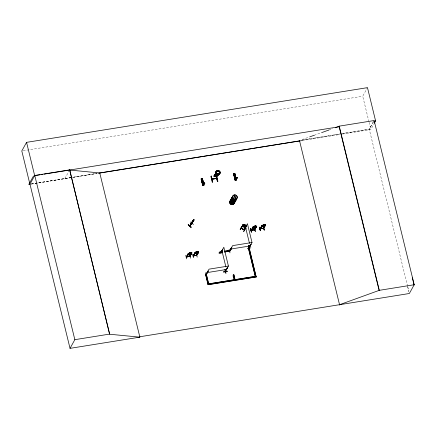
<?xml version="1.0" encoding="UTF-8"?>
<svg xmlns="http://www.w3.org/2000/svg" width="436" height="436" viewBox="0 0 436 436"><rect width="100%" height="100%" fill="white"/><g stroke="black" fill="none" stroke-linecap="round" stroke-linejoin="round"><path stroke-width="0.33" stroke-dasharray="2.18 1.64" d="M64.822 178.635L69.58 170.045M368.932 121.693L362.719 96.236L367.483 87.647M373.33 121.797L369.238 129.176L342.407 133.536M407.567 286.25L369.276 129.312L374.137 120.543M342.592 134.059L370.84 129.53L374.017 123.802M302.039 139.602L309.064 137.095M314.176 135.274L321.844 132.544M328.875 130.037L332.706 128.674M31.338 184.079L97.075 173.397L72.24 177.381M341.737 133.645L302.164 140.076L339.748 134.054M23.146 150.731L362.719 96.236M342.429 133.623L369.276 129.312M31.305 183.948L71.569 177.485M31.267 184.019L97.103 173.452M302.241 140.534L339.906 134.49M236.018 197.911A2.371 2.185 29 0 0 234.039 196.609L235.184 197.045L236.023 197.949M234.007 196.636L235.178 197.05M234.116 197.672L234.677 197.949A2.371 2.185 29 0 0 233.505 197.568L234.699 197.911A2.365 2.18 29 0 0 233.538 197.513M369.09 122.347L370.84 129.53M407.731 286.91L408.859 291.526M407.644 286.354L408.875 291.553M233.979 196.685A2.403 2.218 29 0 1 235.99 198.004M235.631 196.227A2.371 2.185 29 0 1 236.099 196.625M235.674 196.145A2.403 2.218 29 0 1 236.154 196.554M233.947 196.772A2.371 2.185 29 0 1 235.93 198.069M236.187 196.5L235.707 196.096A2.371 2.185 29 0 1 236.187 196.467"/><path stroke-width="0.65" d="M193.649 220.518L191.415 223.101M215.967 173.773L215.973 171.828M215.896 173.828C214.812 172.024 216.834 170.438 218.403 171.076L219.357 171.691L219.891 172.656L219.602 174.209L218.376 174.945L219.346 174.046L219.602 172.651M215.962 171.888L217.275 171.059M219.749 173.686L218.098 174.171M250.858 247.801L247.261 248.547M216.757 178.095L211.956 178.853L212 179.332M216.785 178.564L216.697 178.259L211.901 178.94L211.967 179.289L216.828 178.373L211.972 178.891M235.151 176.193L234.781 176.444M234.241 195.317L234.584 195.208M234.437 195.393L234.355 195.47M234.977 198.963L235.069 198.554M235.227 199.029L235.102 198.636M203.258 183.611L203.563 183.191L202.429 178.673L201.192 178.913L202.468 178.722M204.844 183.224L204.816 183.098M237.239 178.024L236.961 177.79L237.255 177.953M216.834 178.477L216.768 178.128L211.956 178.853M191.982 223.417L191.726 223.346M215.978 173.702L217.351 174.667M220.752 252.76L220.976 253.082L222.567 250.16M220.889 252.962L220.834 252.624M220.992 253.071L222.796 249.294L220.883 252.907M220.921 252.978L220.948 252.564M225.494 271.535L228.415 266.047L223.826 247.223L220.736 252.793M225.559 271.41L225.14 271.508M244.351 229.178L244.574 229.549L245.168 227.968M244.422 229.053L244.465 229.38M246.345 226.099L246.389 225.761L244.443 229.538L244.585 229.102M248.874 247.719L249.114 247.604M186.254 256.984L189.982 256.373M189.507 256.57L191.747 252.951L191.453 253.125C187.671 259.3 190.439 256.477 191.922 252.782L188.363 253.436L186.33 257.131L188.194 253.539L188.554 253.61L186.619 257.087C186.701 256.924 190.957 256.281 189.616 256.292M198.266 252.035L198.56 251.855L196.478 255.376M196.358 255.229L193.137 255.861L196.723 255.169M206.413 274.495L205.983 274.418L206.326 274.647M224.96 271.508L226.289 269.17M217.335 175.888C220.24 174.591 209.967 178.776 215.253 174.215C214.904 176.825 211.852 177.196 217.662 175.79M254.401 229.968L254.722 229.636M203.34 183.6L202.893 184.673L203.716 184.597L204.762 183.251M202.909 184.722L203.247 183.561M237.042 178.133L236.11 179.398L235.293 179.474L235.734 178.4M235.304 179.523C234.846 178.793 236.775 177.338 235.625 178.286M215.902 173.713L217.335 174.792L219.204 174.596L220.485 172.721L219.809 171.065L218.093 170.291L216.381 170.787L215.689 172.198L216.398 173.67L218.12 174.16M235.097 176.346L235.118 176.062M235.56 198.86L235.287 199.034M216.583 173.599L215.934 172.264L216.567 170.999L218.093 170.569L219.602 171.261M193.252 255.91L193.524 255.681L193.431 255.976M196.723 255.409L193.099 256.014L195.165 252.302C204.261 247.468 191.84 261.949 198.734 251.692L197.633 251.785M206.299 274.636L206.299 274.348L205.956 274.702L209.04 269.154L228.415 266.047M229.93 250.831C228.742 251.883 232.677 248.471 231.451 247.588L229.554 251.169L232.639 245.621L252.013 242.514L247.425 223.695L244.514 229.227M229.963 250.983L229.576 250.983M225.031 271.475L225.461 271.437M225.069 271.377L225.385 271.29M189.627 225.843C192.668 223.03 197.59 214.648 190.952 224.028M192.047 223.259L189.698 225.995L191.802 222.235M217.362 175.719L217.439 175.877M254.477 226.453L254.7 225.995L255.856 225.864L254.7 225.995L253.398 227.488L253.806 227.734L255.703 227.118L256.139 226.328L255.621 226.284L255.894 225.804L255.61 226.246L256.777 226.224L253.202 226.796C251.681 229.576 251.452 230.976 251.12 230.29M254.717 229.876L254.428 229.663M254.771 229.783L251.125 230.306M262.134 225.363L261.638 226.862L264.439 226.409L265.709 224.791L262.134 225.363L260.02 229.025L260.352 229.014L262.287 225.532L261.927 225.461L260.052 228.856M263.72 228.317L260.058 228.873M374.333 123.23L375.603 120.936L367.483 87.647L26.563 142.354L21.8 150.943L29.926 184.237L34.776 175.485L69.673 169.882L109.649 334.238L139.82 337.153L139.733 336.766L409.339 293.504L414.2 284.735L374.137 120.543L339.235 126.146L335.262 127.759M33.49 175.981L28.771 184.499L29.997 184.297M109.485 333.578L69.673 169.882M69.58 170.045L99.757 172.961L139.869 337.148L70.027 348.353L74.839 339.677L34.776 175.485M201.361 179.539L202.571 179.349M201.481 179.943L202.691 179.752M201.623 180.618L202.833 180.428M201.917 181.845L203.149 181.616M203.503 185L203.176 185.109M202.059 178.782L203.645 185.153C204.593 185.087 203.323 183.425 203.89 185.055L202.865 185.218M203.89 184.275L202.68 184.466M204.577 183.038L204.675 182.597M203.547 185.049L203.688 184.799L203.318 184.859M215.253 174.215L214.054 176.493L214.463 176.351M214.392 176.313L215.58 174.166M193.415 224.491L190.516 222.028M191.524 222.447C192.325 221.543 188.957 226.873 189.894 225.521M217.673 175.942L218.812 173.648L217.368 175.981M189.758 225.952L191.731 222.207M218.812 173.648L217.58 175.779L214.479 176.215M191.965 223.128L191.742 223.635L193.611 219.94L191.775 222.616L193.126 221.194L192.559 222.207L191.295 223.668L193.235 220.927M191.186 223.913L193.05 221.265M191.535 223.303L192.674 221.701M192.592 221.39L192.156 222.18L192.859 221.363M192.99 220.752L192.619 221.237M191.742 223.635L193.878 219.929M191.153 227.08L188.21 224.693L191.088 227.178M188.526 253.485L186.619 257.071L186.728 256.793M190.777 252.896L191.29 252.94L190.074 254.166L188.554 254.123L189.889 252.629L191.05 252.417L190.815 252.836M233.614 173.664L235.151 180.068L233.598 173.697L234.884 173.517L236.437 179.888L236.018 179.959L236.432 179.894L234.824 173.474L233.614 173.664L235.069 180.117M188.728 254.782L189.9 252.667M185.801 255.278L186.532 258.831M233.772 174.313L234.982 174.117M233.876 174.743L235.075 174.58M189.84 254.591L191.05 252.417M234.018 175.419L235.249 175.196M191.927 252.826L189.829 256.373M234.334 176.613L235.527 176.449M192.641 254.188L193.524 257.714M236.165 177.97L236.595 177.457M193.175 256.019L195.175 252.34M195.366 252.515C195.442 250.951 191.491 260.319 194.701 253.539M235.713 179.659L235.587 179.97L236.083 179.599L235.947 179.85M236.971 177.839L237.135 177.485M195.541 253.687L196.701 251.534L197.868 251.359L196.669 251.528M196.265 253.583L197.208 257.093M196.652 253.496L197.862 251.321M197.917 252.482L196.402 255.48M205.525 272.789L206.381 276.326M205.623 274.609L206.386 274.386L208.626 283.907L206.326 274.495L205.623 274.609L208.086 284.703L256.172 276.985L249.179 247.964L248.411 248.188L255.3 276.413L208.588 283.912M207.852 271.121L205.912 274.56L206.299 274.478L208.179 271.067M206.277 274.669L208.212 271.187M222.529 251.528L219.886 252.052L220.049 252.738L222.633 252.319L219.003 253.005L222.671 252.33M220.049 252.738L219.946 251.943M207.918 284.016L256.008 276.304M208.086 284.703L205.683 274.5M241.664 226.507L240.154 229.674L243.07 224.535L246.318 226.404L246.024 225.984M229.118 249.256L229.963 252.853M241.468 228.17L240.994 228.241M243.108 224.556L242.563 226.306M245.087 227.739L242.547 226.273L245.092 227.723L245.719 227.478L245.076 227.696M229.57 250.493L224.464 251.218M229.63 250.389L229.739 251.18L224.573 252.008M231.778 247.534L229.908 250.962M244.231 225.02L244.482 224.562L245.572 225.167L245.337 225.586M244.509 224.595L244.258 225.052L243.631 224.894L243.195 225.679L243.555 226.322L245.305 226.845L245.746 226.061L245.277 225.614L245.528 225.161M242.601 229.429L246.187 228.677M244.144 229.603C243.446 230.197 244.667 229.134 244.264 230.017L241.032 228.251M243.969 229.865L245.926 226.306L246.226 226.475M246.046 225.979L246.345 226.344L244.247 230.023M245.174 228.448L243.664 231.62L245.228 228.464M245.686 227.538L246.345 226.344M223.668 272.08L227.281 271.23L223.657 271.846M224.992 269.666L226.012 273.225M227.232 268.009L225.069 271.633M225.821 273.263L224.976 269.666M250.46 228.655L251.501 232.165L250.438 228.666M251.419 230.442L253.354 226.965L253 226.894L251.087 230.459L254.602 229.728M251.441 230.415L253.011 227.418M254.902 226.077L255.616 225.962M254.275 228.05L255.338 231.549L254.471 228.012M254.286 229.821L255.91 226.949M254.313 229.941L256.553 226.328L256.259 226.502M254.651 229.761L256.553 226.328M256.766 226.186L254.7 229.908M248.961 247.91C246.934 239.882 250.782 254.526 249.136 248.596M259.371 227.232L260.434 230.731L259.376 227.227M233.2 274.974C236.835 285.934 231.222 274.74 233.903 274.86L234.993 279.672L233.903 274.86M249.888 245.637L248.602 248.117L250.825 244.476L248.923 248.079M248.88 247.904L250.902 244.264L249.12 248.073L256.172 276.985M248.961 248.073L252.013 242.514M260.139 228.905L263.649 228.202M260.352 229.014L260.472 228.867M262.259 225.412L260.341 228.835M263.666 224.567L262.33 226.055L263.851 226.12L265.072 224.894L264.554 224.851C265.976 223.586 261.573 225.232 264.832 224.409M260.254 230.753L259.605 227.134M263.835 224.644L264.548 224.529M263.202 226.616L264.265 230.11L263.404 226.578M263.262 226.6L264.265 230.115M263.246 228.508L265.486 224.894L263.29 228.535L263.355 228.23M263.704 228.35L265.486 224.894M255.3 276.413L248.471 248.079M339.546 304.704L379.304 290.332L339.235 126.146M211.193 176.182L212.648 182.112L211.307 176.068L210.822 176.269L212.245 182.177L212.648 182.112L211.291 176.073M216.572 176.03L217.837 181.283L217.433 181.349L216.109 175.305L217.526 181.207M219.597 171.255L220.196 172.716L219.025 174.416L217.335 174.607M220.196 172.716L219.074 174.444M191.153 223.543L193.448 220.801M218.125 174.258L216.398 173.659M192.614 222.055L192.156 222.633L193.012 221.592M191.78 222.262L192.636 221.221M191.813 222.284L193.895 219.826L192.914 220.889M249.027 247.73L248.558 247.975L249.158 247.85M190.968 224.082L191.916 222.987M191.219 223.935L191.944 223.036M203.225 183.48L204.424 182.651M203.307 184.608L203.541 184.984L203.465 184.602M235.887 179.381L235.86 179.79L235.822 179.332M237.228 177.975L236.879 178.215M235.963 179.752L235.789 179.376M235.004 198.936L235.375 199.159L235.565 198.734M193.371 220.436L193.671 220.136M225.336 271.088L225.325 271.448M235.871 179.485L235.8 179.774M190.63 254.401L191.29 253.921M190.641 254.439L191.3 253.959M197.443 253.305L198.064 252.831M197.454 253.349L198.102 252.826M264.418 226.398L265.083 225.924M236.372 177.621L237.08 177.447M251.321 232.186L250.651 228.573M202.331 181.153L202.217 181.501M235.871 179.659L235.729 179.719M188.363 253.436L188.826 253.191M253.202 226.796L254.499 226.426M201.437 178.858L201.089 178.945L202.675 185.316L203.062 185.251L201.437 178.858L203.051 185.256L201.203 178.896L202.762 185.284L201.427 178.874M233.674 173.713L235.445 180.057L233.892 173.681L233.489 173.746M236.045 179.954L234.459 173.583L236.252 179.921L234.786 173.517M235.391 180.046L235.048 180.123L235.467 180.052M186.619 257.071L186.673 256.788L186.434 256.989M193.497 255.85L193.486 255.692M309.707 136.871L314.176 135.274M321.844 132.544L328.875 130.037M245.092 227.663L245.686 227.456M218.071 174.28L219.706 173.708M244.367 229.908L241.048 228.077L244.307 229.859M235.004 176.411L234.595 176.144M234.475 173.583L234.563 173.55M202.838 185.115L203.868 185.12M236.715 177.474L237.01 177.441M191.055 252.455L189.856 252.618M189.589 253.229L190.696 253.038M196.402 252.139L197.508 251.948M189.153 254.019L190.26 253.828M195.966 252.924L197.072 252.733M187.867 254.929C194.031 253.414 188.347 255.796 187.725 254.531M188.554 253.61L188.194 253.539M231.81 247.653L231.451 247.588M250.531 244.656L250.983 244.58M222.747 249.632L222.796 249.294M248.536 246.209L249.419 249.73M186.706 256.826L189.529 256.357M222.589 252.21L219.003 253.005M248.945 247.757L248.673 247.991M229.903 251.092L229.619 251.158M190.537 258.161L189.496 254.662M226.933 268.189L227.385 268.113M223.614 271.901L227.281 271.23M40.052 174.781L34.684 175.643L26.563 142.354M41.398 174.569L42.739 174.351M44.08 174.138L339.192 126.778M373.619 121.257L375.603 120.936M99.757 172.961L299.576 140.899M98.449 173.239L302.241 140.534M215.286 174.34L215.613 174.286M218.512 173.822L218.839 173.768M216.828 178.417L212.054 179.185M236.35 179.736L235.151 180.068L236.361 179.872M264.543 224.813L265.371 224.709M253.354 226.965L253 226.894M262.287 225.532L261.927 225.461M252.706 228.295L256.15 227.358L255.507 227.843L252.706 228.295L252.575 227.93M264.439 226.409L261.638 226.862M251.507 230.186L254.335 229.728M260.439 228.753L263.268 228.295M230.731 249.06L250.111 245.948M219.886 252.052L221.177 251.845M224.404 251.327L228.927 250.596M220.109 252.629L222.692 252.215M224.633 251.904L229.799 251.076M207.138 272.593L226.513 269.481M233.14 275.083L233.843 274.969M208.146 284.599L256.232 276.882M379.304 290.332L414.2 284.735M74.839 339.677L109.736 334.074M242.53 226.317L245.479 225.728M242.503 226.186L245.473 225.734L246.024 226.028M202.457 181.654L202.751 181.392L202.473 181.125M263.535 228.295L265.709 224.791L265.35 224.725M251.474 230.143L251.49 230.399M203.732 185.12L202.233 178.76M204.021 185.093L203.797 184.286M248.722 246.166L249.621 249.692M217.831 181.272L216.392 175.365M260.423 228.72L260.123 228.895M197.59 251.806L198.102 251.845L197.666 252.635L195.775 253.262L195.366 253.027L195.808 252.237L196.478 251.997L195.639 252.128M217.199 171.119L218.283 171.206L219.613 172.667M235.304 198.473L235.647 198.762M244.465 224.595L245.555 225.199M242.972 224.671L243.272 224.84M242.912 224.78L243.212 224.943L241.255 228.393L241.419 228.099M245.866 226.415L246.166 226.578M252.602 227.886L252.744 228.273M250.776 244.285L250.858 244.601M227.178 267.813L227.26 268.135M339.099 126.396L379.162 290.583M299.483 140.512L339.639 305.091M263.399 224.981L262.597 225.15M234.573 173.533L236.132 179.926M233.718 173.708L235.304 180.079M245.517 227.129L249.479 243.353M221.919 250.662L225.881 266.887M202.391 178.716L203.416 183.202M202.222 178.76L203.775 185.131M29.964 184.161L70.027 348.353M216.011 175.441L217.433 181.349M412.369 277.836L414.064 284.986M236.208 199.208A2.371 2.185 29 0 1 232.661 200.805A2.371 2.185 29 0 1 232.775 196.958M236.301 199.11A2.403 2.218 29 0 1 232.699 200.724A2.403 2.218 29 0 1 232.819 196.827M235.794 199.95A2.365 2.18 29 0 1 232.252 201.541A2.365 2.18 29 0 1 232.366 197.704M236.797 198.211A2.403 2.218 29 0 1 233.473 199.982A2.371 2.185 29 0 1 232.808 196.32M232.819 196.238A2.403 2.218 29 0 0 233.473 199.982A2.371 2.185 29 0 0 236.737 198.26M236.296 199.05A2.371 2.185 29 0 1 233.304 200.92A2.371 2.185 29 0 1 231.985 197.53M236.824 198.102A2.371 2.185 29 0 1 233.543 199.852A2.371 2.185 29 0 1 232.895 196.156M234.71 201.912A2.371 2.185 29 0 1 231.429 203.661A2.371 2.185 29 0 1 230.786 199.966M234.268 202.707A2.371 2.185 29 0 1 230.987 204.457A2.371 2.185 29 0 1 230.344 200.762M234.296 202.653A2.365 2.18 29 0 1 231.02 204.397A2.365 2.18 29 0 1 230.377 200.713M235.718 200.091A2.365 2.18 29 0 1 232.17 201.683A2.365 2.18 29 0 1 232.29 197.846M235.238 200.32A2.403 2.218 29 0 1 233.68 202.882A2.403 2.218 29 0 1 230.769 201.437A2.403 2.218 29 0 1 231.816 198.631M234.704 202.32A2.371 2.185 29 0 1 231.249 203.345A2.371 2.185 29 0 1 230.873 199.808M235.238 200.963A2.371 2.185 29 0 1 231.685 202.56A2.371 2.185 29 0 1 231.805 198.712M234.802 201.808A2.403 2.218 29 0 1 231.472 203.585A2.403 2.218 29 0 1 230.818 199.841M235.266 200.222A2.371 2.185 29 0 1 233.729 202.745A2.371 2.185 29 0 1 230.857 201.328A2.371 2.185 29 0 1 231.892 198.554M201.775 181.163L202.991 180.973L201.775 181.163M215.308 174.433L214.681 175.561L215.046 175.888L217.428 175.506L218.262 174.989L218.883 173.86L215.308 174.433M215.902 174.34L215.678 175.403L217.264 175.147L218.289 173.953L217.771 173.91L218.005 173.484L215.902 174.34M188.216 224.687C189.829 227.085 193.965 229.363 188.194 224.709M216.501 174.242L216.065 175.032L217.253 174.841L217.695 174.051L216.501 174.242M216.97 173.719L217.766 173.588L216.97 173.719M190.058 252.7L190.772 252.58L190.058 252.7M234.176 175.964L235.386 175.773L234.176 175.964M196.87 251.61L197.584 251.485L196.87 251.61M244.182 225.194L243.74 225.984L244.76 226.546L245.201 225.755L244.182 225.194M244.634 224.802L245.212 225.303L244.634 224.802M254.428 226.606L253.992 227.39L255.104 227.216L255.545 226.426L254.428 226.606M263.36 225.172L262.924 225.957L264.036 225.783L264.472 224.992L263.36 225.172M197.464 253.316L194.669 253.796L197.464 253.316M194.718 253.817L194.576 253.43L194.679 253.834M232.214 201.601A2.371 2.185 29 0 0 235.767 200.01A2.376 2.191 29 0 1 232.192 201.639A2.376 2.191 29 0 1 232.312 197.786A2.371 2.185 29 0 0 232.214 201.601M232.884 198.009A2.371 2.185 29 0 0 236.917 198.385A2.371 2.185 29 0 0 235.004 194.865A2.371 2.185 29 0 0 232.884 198.009M232.846 198.086A2.365 2.18 29 0 0 236.868 198.467A2.365 2.18 29 0 0 234.96 194.952A2.365 2.18 29 0 0 232.846 198.086"/></g></svg>
